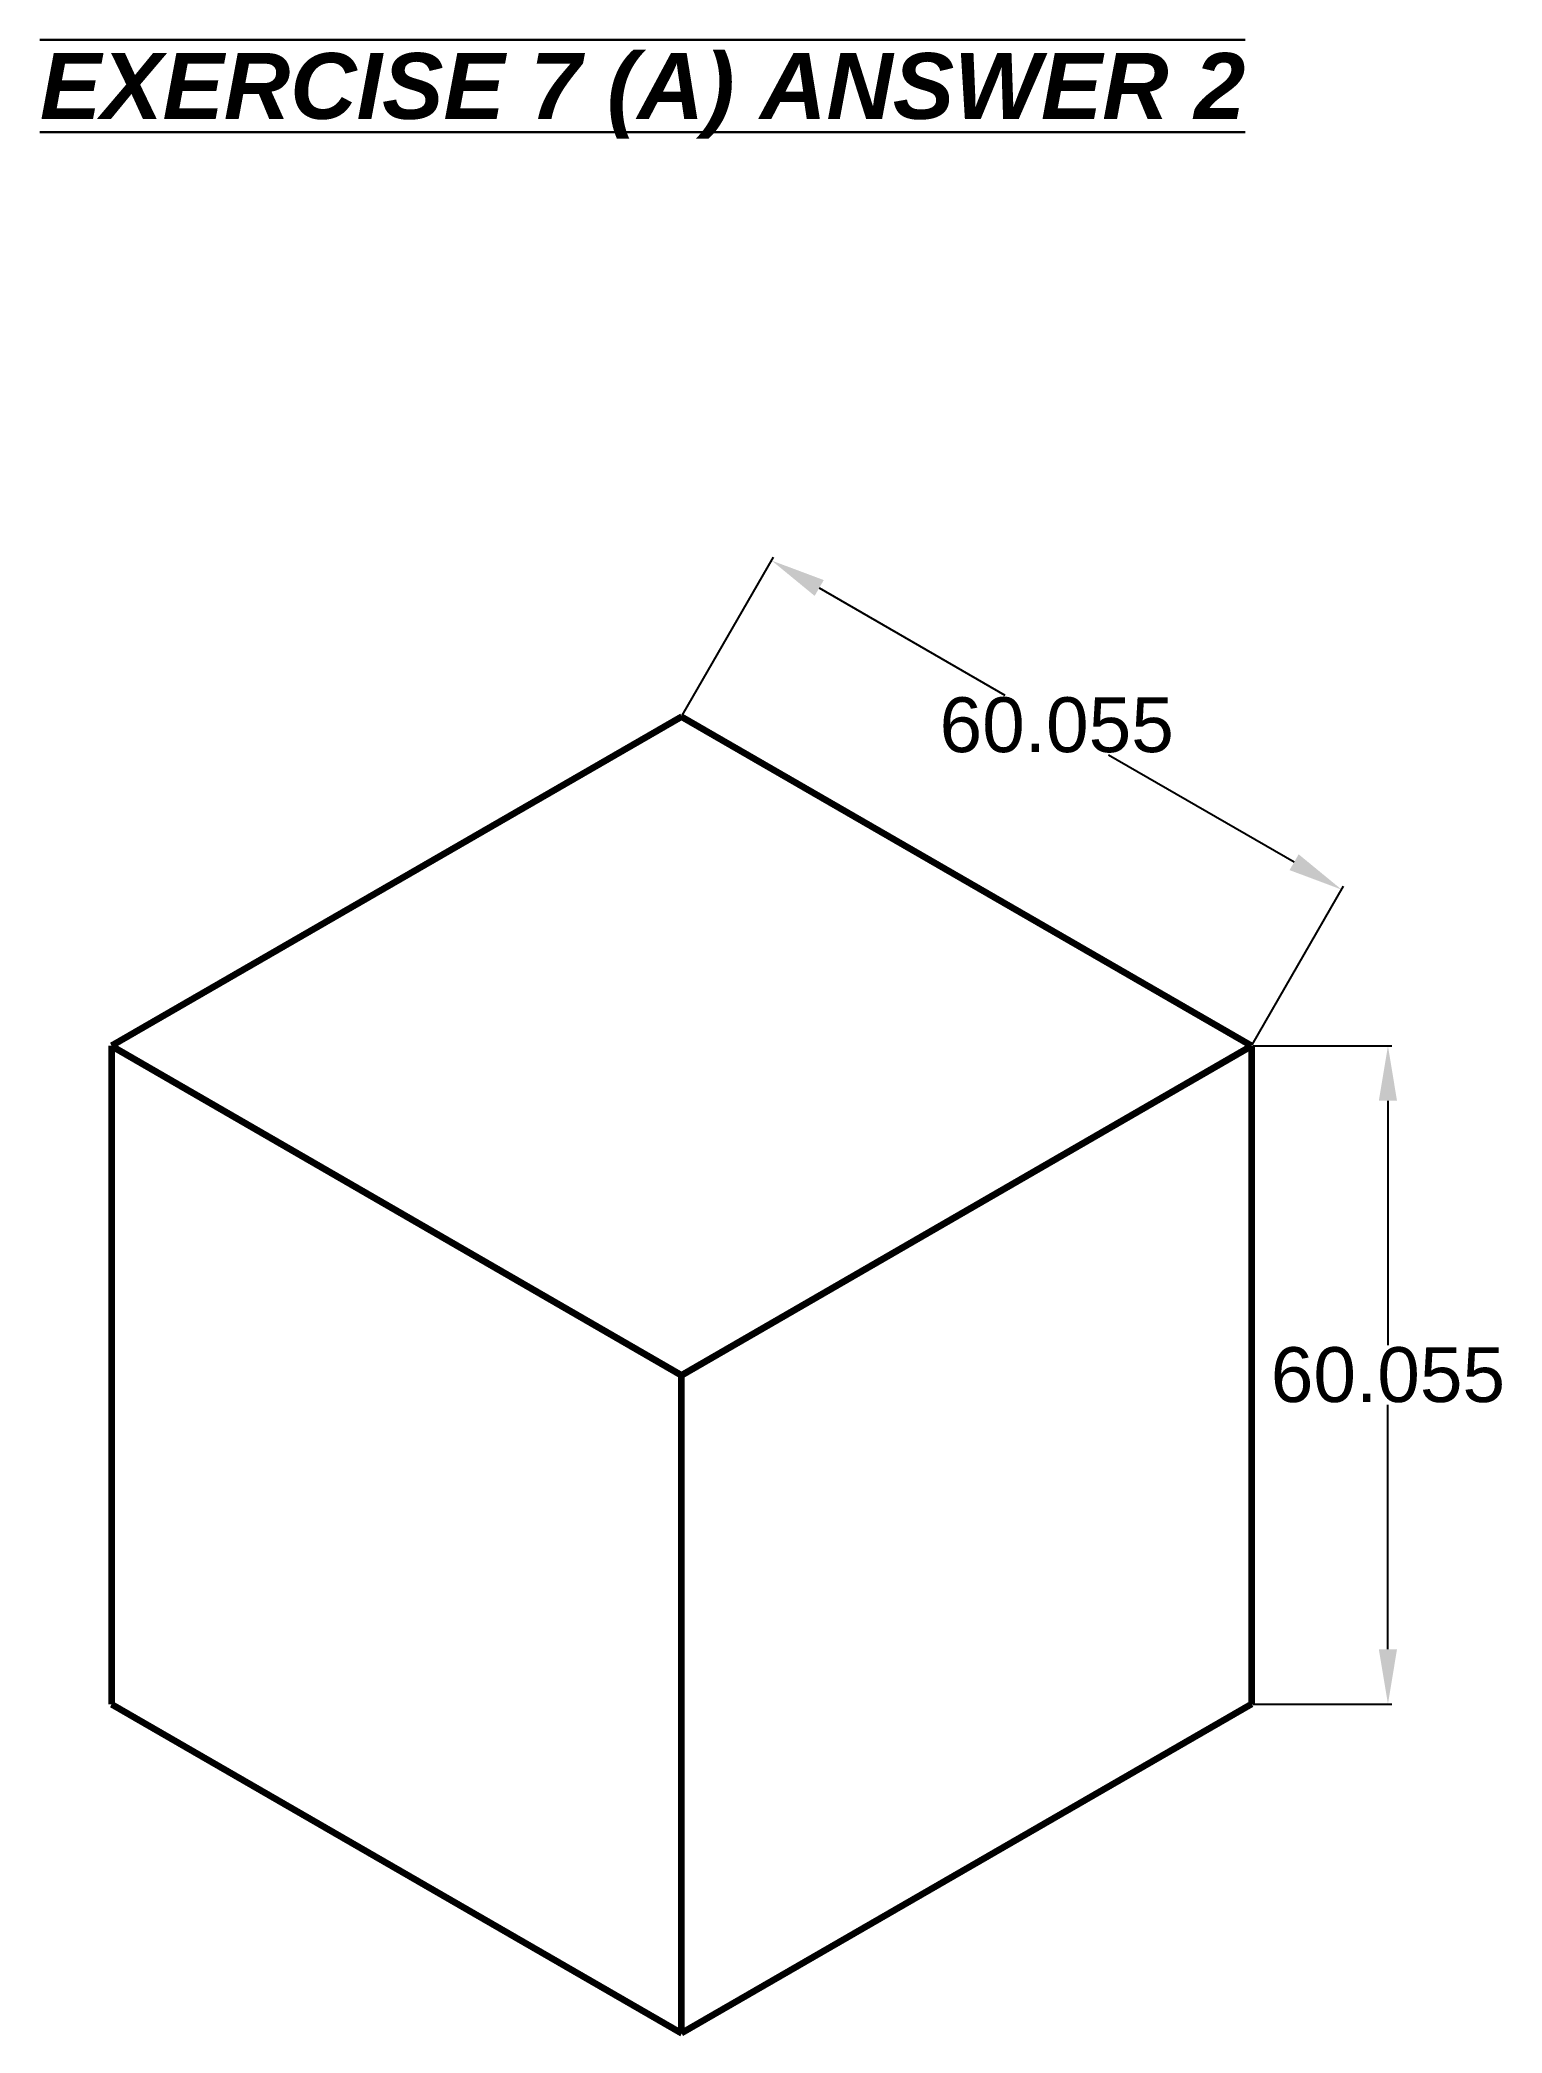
# Model space of a CAD drawing. Header units: millimetres. Extents: x 165 to 299, y -53 to 128.
import ezdxf

# ---------------------------------------------------------------- set-up
doc = ezdxf.new("R2010")
doc.units = ezdxf.units.MM
doc.header["$PDMODE"] = 32
doc.layers.add('thick continuous', color=7, linetype='Continuous', lineweight=30)
doc.styles.get("Standard").update_dxf_attribs({"font": 'arial.ttf'})
doc.dimstyles.get("Standard").update_dxf_attribs({"dimscale": 2, "dimtxt": 2.5, "dimasz": 2.5, "dimexe": 0.18, "dimexo": 0.0625, "dimgap": 0.09, "dimtad": 0, "dimtih": 1, "dimtoh": 1, "dimdec": 1, "dimzin": 0, "dimdsep": 46, "dimtxsty": 'Standard', "dimcen": 0.09, "dimadec": 0, "dimazin": 0, "dimtfac": 1, "dimtdec": 1, "dimtofl": 0, "dimtmove": 0, "dimatfit": 3, "dimfxl": 1, "dimtolj": 1, "dimtzin": 0, "dimarcsym": 0})

# ---------------------------------------------------------------- blocks, each defined once
blk = doc.blocks.new('*D16')
at = {"layer": 'Defpoints', "color": 0}
for p in [(223.87, 66.75), (284.06, 51), (275.83, 36.75)]:
    blk.add_point(p, dxfattribs=at)
at = {"layer": 'thick continuous', "color": 0, "lineweight": -2}
for p, q in [((223.93, 66.86), (232.27, 81.31)), ((236.42, 78.5), (253.34, 68.73)), ((279.73, 53.5), (262.81, 63.27)), ((275.89, 36.86), (284.24, 51.31))]:
    blk.add_line(p, q, dxfattribs=at)
at = {"layer": 'thick continuous', "color": 0}
for points in [[(236.84, 79.22), (236.01, 77.78), (232.09, 81)], [(279.31, 52.78), (280.14, 54.22), (284.06, 51)]]:
    blk.add_solid(points, dxfattribs=at)
at = {"layer": 'thick continuous', "color": 0, "lineweight": 18, "insert": (258.08, 66), "char_height": 5, "attachment_point": 5}
blk.add_mtext('\\A1;60.055', dxfattribs=at)
blk = doc.blocks.new('*D17')
at = {"layer": 'Defpoints', "color": 0}
for p in [(275.83, 36.75), (275.83, -23.25), (288.28, -23.25)]:
    blk.add_point(p, dxfattribs=at)
at = {"layer": 'thick continuous', "color": 0, "lineweight": -2}
for p, q in [((275.95, 36.75), (288.64, 36.75)), ((288.28, 31.75), (288.28, 9.48)), ((288.28, -18.25), (288.28, 4.02)), ((275.95, -23.25), (288.64, -23.25))]:
    blk.add_line(p, q, dxfattribs=at)
at = {"layer": 'thick continuous', "color": 0}
for points in [[(289.11, 31.75), (287.45, 31.75), (288.28, 36.75)], [(287.45, -18.25), (289.11, -18.25), (288.28, -23.25)]]:
    blk.add_solid(points, dxfattribs=at)
at = {"layer": 'thick continuous', "color": 0, "lineweight": 18, "insert": (288.28, 6.75), "char_height": 5, "attachment_point": 5}
blk.add_mtext('\\A1;60.055', dxfattribs=at)

msp = doc.modelspace()

# ---------------------------------------------------------------- linework, layer by layer
at = {"layer": 'thick continuous', "lineweight": 100}
for p, q in [((223.87, 66.75), (171.91, 36.75)), ((275.83, 36.75), (223.87, 66.75)), ((171.91, 36.75), (223.87, 6.75)), ((171.91, 36.75), (171.91, -23.25)), ((223.87, 6.75), (275.83, 36.75)), ((275.83, 36.75), (275.83, -23.25)), ((223.87, -53.25), (223.87, 6.75)), ((171.91, -23.25), (223.87, -53.25)), ((275.83, -23.25), (223.87, -53.25))]:
    msp.add_line(p, q, dxfattribs=at)

# ---------------------------------------------------------------- texts
at = {"layer": 'thick continuous', "insert": (165.37, 127.27), "char_height": 6, "attachment_point": 1}
msp.add_mtext_dynamic_manual_height_columns('{\\fArial|b1|i1|c0|p34;\\L\\OEXERCISE 7 (A) ANSWER 2}', width=221.8034, gutter_width=12.5, heights=[1.81], dxfattribs=at)

# ---------------------------------------------------------------- dimensions: what is measured, and where the dimension line sits
at = {"layer": 'thick continuous', "lineweight": 18}
dim = msp.add_aligned_dim(p1=(223.87, 66.75), p2=(275.83, 36.75), distance=16.45, text='<>55', dimstyle='Standard', dxfattribs=at)
dim.commit()
dim.dimension.update_dxf_attribs({"geometry": '*D16', "text_midpoint": (258.08, 66)})
dim = msp.add_linear_dim(base=(288.28, -23.25), p1=(275.83, 36.75), p2=(275.83, -23.25), angle=90, text='<>55', dimstyle='Standard', dxfattribs=at)
dim.commit()
dim.dimension.update_dxf_attribs({"geometry": '*D17', "text_midpoint": (288.28, 6.75)})

doc.saveas('drawing.dxf')
